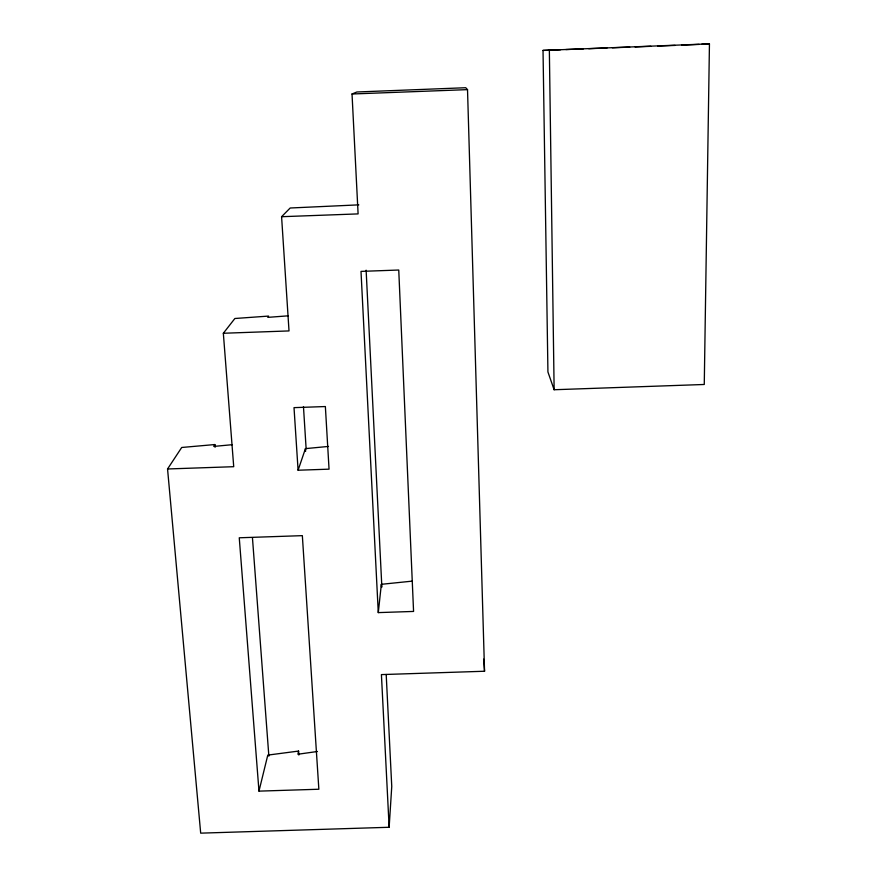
<?xml version="1.0" encoding="UTF-8"?>
<svg xmlns="http://www.w3.org/2000/svg" width="877" height="877" viewBox="0 0 877 877"><rect width="100%" height="100%" fill="white"/><g stroke="black" fill="none" stroke-linecap="round" stroke-linejoin="round"><path stroke-width="1.32" d="M709.449 43.85L704.264 384.477L554.132 389.739L547.928 371.969L543.027 50.417L709.449 43.85L701.666 44.267M215.073 447.281L214.843 444.551L181.714 447.478L167.551 468.976L200.69 833.15L389.147 827.274L391.756 786.494L386.198 674.501M378.283 612.606L361.006 271.388L398.75 270.028L413.571 611.433L378.283 612.606L381.352 584.312L412.245 581.133M258.978 791.131L239.257 537.787L302.346 535.65L318.855 789.234L258.978 791.131L267.792 755.108L298.564 751.074L297.917 754.242L317.408 751.49M298.092 470.225L294.014 407.641L325.367 406.544L329.05 469.162L298.092 470.225L305.437 448.629L328.491 446.426M214.843 444.551L213.758 446.426L232.197 444.694M167.551 468.976L233.72 466.696L223.339 333.26L234.872 318.504L268.614 316.082L267.759 317.364L288.16 315.83M223.339 333.26L289.015 330.925L281.583 216.707L290.188 208.002L358.803 204.856M281.583 216.707L358.101 213.9L352.028 93.992L356.873 91.986L465.731 87.722L467.518 89.629L484.542 671.245L381.418 674.599L389.147 827.274M650.866 46.317L635.08 46.93M699.079 44.398L681.824 45.155M543.027 50.417L560.502 49.759M565.884 49.55L583.358 48.893M588.741 48.695L607.016 47.983M612.365 47.786L629.741 47.128M657.597 46.064L675.093 45.407M352.028 93.992L467.518 89.629M483.633 659.142L484.542 671.245M252.444 537.667L268.866 756.138M298.564 751.074L298.838 755.042M303.464 406.588L306.139 448.914M305.437 448.629L305.613 451.337M366.126 270.193L381.857 587.075M381.352 584.312L381.484 587.009M549.353 49.945L554.132 389.739"/></g></svg>
